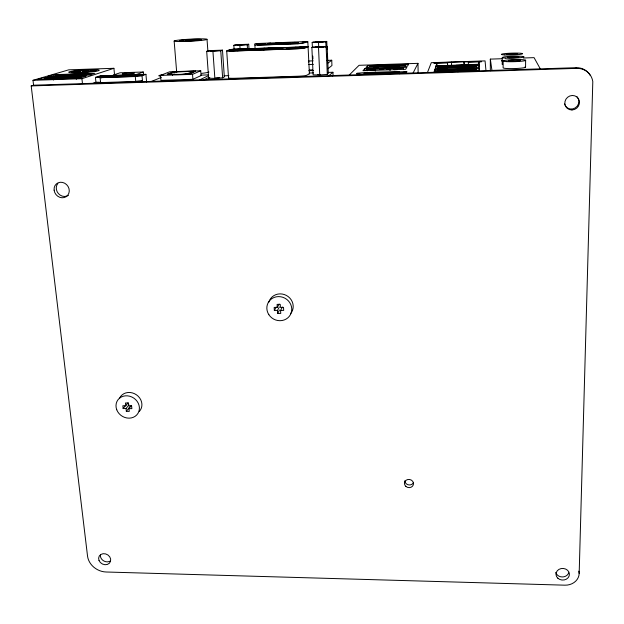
<?xml version="1.0" encoding="UTF-8"?>
<svg xmlns="http://www.w3.org/2000/svg" width="624" height="624" viewBox="0 0 624 624"><rect width="100%" height="100%" fill="white"/><g stroke="black" fill="none" stroke-linecap="round" stroke-linejoin="round"><path stroke-width="0.94" d="M490.324 70.777L490.331 59.116L501.992 58.726M255.076 48.851L254.849 43.805L255.575 43.594L303.911 41.652M502.226 64.163L502.258 57.556M503.147 61.012L503.116 67.829A11.232 1.084 -1.7 0 0 516.173 68.492A11.232 1.084 -1.7 0 0 525.057 66.838M525.564 67.103L525.634 60.263M579.173 573.487L592.8 81.549A16.926 16.037 -41.2 0 0 576.779 68.367L576.194 67.696L33.579 85.199L31.2 85.925L87.532 556.07A17.542 14.937 28.4 0 0 106.174 572.005L564.884 585.179A13.985 12.121 2.2 0 0 579.173 573.487L578.783 571.163M469.7 70.512L465.621 70.645M469.739 69.545L465.691 69.677M469.825 67.618L465.839 67.751M469.864 66.729L465.91 66.854L465.917 68.788M464.108 65.341L464.108 61.706L434.132 62.938L433.961 63.406L447.486 62.954L447.603 62.486L447.634 65.887M461.643 69.81L457.938 69.927L457.954 71.854M461.955 66.986L458.344 67.103M454.241 70.044L450.544 70.169M454.724 67.22L451.113 67.345M445.942 71.284L442.221 71.401M446.176 70.309L442.486 70.426M446.636 68.375L443.009 68.5M443.251 67.603L446.854 67.486L446.87 69.404M437.12 70.606L437.307 70.005L476.494 68.734L476.502 69.326L437.12 70.606L437.143 72.524M438.196 67.174L438.009 67.774L476.455 66.511L476.447 65.918L438.196 67.174L438.227 69.085M436.511 65.871L478.39 64.28L478.397 64.763L478.39 64.28M435.848 66.23L479.053 64.81M434.733 69.826L434.109 71.666L479.24 70.208L479.177 68.383L434.733 69.826L434.756 71.737M435.669 67.041L435.092 68.757L479.131 67.314L479.068 65.614L435.669 67.041L435.7 68.944M435.848 66.511L435.958 65.894M436.098 65.77L436.925 63.305L436.964 66.214M427.51 72.384L431.278 62.689L485.066 60.895L485.963 70.496M413.119 72.953L417.971 63.344L359.065 65.309L349.253 75.02M279.302 307.063L277.462 310.417L277.641 313.42L280.745 313.412L280.574 310.401L282.383 307.047M277.641 313.42L279.482 310.042M277.462 310.417L274.357 310.424L274.178 307.414L277.29 307.406L279.131 304.075M274.357 310.424L276.229 307.078M403.455 67.704L403.159 68.18L366.662 69.381L367.099 68.905L403.455 67.704L403.494 69.646M405.304 64.678L404.921 65.302L369.299 66.487L369.876 65.855L405.304 64.678L405.343 66.612M399.298 71.846L399.539 71.456L365.017 72.579L357.107 73.219L356.53 73.811L359.837 73.702L359.276 74.303L403.073 72.891L403.424 72.29L406.606 72.189L406.934 71.596L399.298 71.846L399.344 73.757M397.535 69.568L393.962 69.685M398.33 68.344L394.563 68.796L394.797 68.461M399.586 66.417L396.107 66.534M400.21 65.458L396.755 65.575M392.059 65.731L388.924 65.84M386.771 68.718L386.521 69.053L389.977 68.617L390.031 70.559M131.219 405.616L128.965 408.611L129.254 411.395L126.344 411.372L129.753 406.864M254.842 44.983A6.958 0.491 -2.8 0 0 260.419 45.092L296.525 43.781A5.819 0.413 -2.7 0 0 303.038 43.165L307.827 41.792L303.069 41.792M126.344 411.372L126.056 408.58L128.903 404.843M126.056 408.58L123.146 408.556L122.85 405.764L125.759 405.787L128.045 402.815M123.146 408.556L125.44 405.569M383.885 68.819L379.454 69.287L379.72 68.952M386.108 65.933L382.044 66.066M374.197 70.333L374.455 70.036L370.648 70.45M376.865 67.166L373.402 67.283M371.725 69.217L371.428 69.553L375.242 69.1L375.297 71.042M374.244 66.323L377.676 66.206L377.731 68.149M364.861 68.656L362.95 70.699L405.662 69.303L406.856 67.275L364.861 68.656L364.923 70.582M367.723 65.59L365.914 67.532L407.503 66.152L408.626 64.225L367.723 65.59L367.786 67.509M332.615 75.949L333.068 75.551L332.927 72.259L328.068 72.415M328.942 75.676L332.927 72.259M327.288 74.389L328.294 73.538L327.163 46.402L312.998 46.909L311.875 47.572L313.123 74.841L319.73 74.989L327.288 74.389L326.141 47.065L327.163 46.402M327.974 68.71L331.945 65.52L331.734 60.232L326.867 60.395M327.608 63.383L331.734 60.232M312.39 47.346L312.172 42.487L325.798 41.995L326.758 41.402L327.085 49.132M312.172 42.487L313.225 41.894L326.758 41.402M222.635 77.782L224.336 76.924L222.487 50.154L208.502 50.653L206.692 51.332L208.65 78.234L214.867 78.382L222.635 77.782L220.763 50.833L222.487 50.154M208.65 78.234L209.843 77.657M204.103 79.7L208.962 77.384M199.649 79.841L208.697 75.598M192.917 79.31L201.092 75.582L200.733 70.762L169.642 71.799L160.54 75.403L160.969 80.348L192.917 79.31L192.527 74.35L200.733 70.762M189.696 74.069L193.807 72.29L193.729 71.323L174.268 71.971L169.003 74.092C177.232 74.428 186.178 75.192 193.729 71.323M234.101 49.179L233.844 45.341L247.237 44.85L248.695 44.249L248.992 49.031M151.453 81.401L161.273 77.431M174.837 71.955L176.514 71.284M173.129 71.861L167.271 74.209C176.701 74.623 186.974 75.481 195.64 71.113L173.129 71.861L173.207 72.829M233.844 45.341L235.388 44.733L248.695 44.249M139.76 81.775L142.467 80.714L142.022 75.793L145.93 74.326L146.617 81.986M143.489 74.279L143.286 72.01L136.945 74.326L133.575 74.74M115.097 75.348L116.064 75.013L113.295 75.106L120.042 72.79L143.286 72.01M93.031 83.281L95.948 82.274A5.928 0.554 -3.6 0 1 100.589 82.602L135.751 81.471A5.343 0.507 -3.4 0 1 142.467 80.714M101.08 75.964L97.586 77.15A7.605 0.679 -3.6 0 1 101.79 77.431L134.417 76.385A7.028 0.64 -3.4 0 1 140.673 75.699L143.902 74.545L101.08 75.964L101.275 77.891M95.948 82.274L95.441 77.376L100.019 75.847L145.93 74.326M33.579 85.199L32.994 80.309L81.939 78.702L113.911 68.297L114.566 75.028M81.276 76.682L79.498 77.251L44.975 78.39L46.909 77.821L81.276 76.682L81.479 78.593M90.55 73.718L88.951 74.225L55.208 75.356L56.94 74.841L90.55 73.718L90.745 75.652M72.805 78.413L73.671 78.14L69.716 78.515M82.493 75.34L83.249 75.098L79.474 75.442M73.063 77.462L72.205 77.735L76.128 77.36L76.331 79.279M82.657 74.435L81.838 74.693L85.652 74.334L85.855 76.245M68.164 77.626L64.233 77.992L65.107 77.727M77.867 74.599L74.053 74.958L74.88 74.701M61.129 77.86L56.885 78.242L57.775 77.969M70.996 74.825L66.869 75.192L67.72 74.935M49.702 79.178L50.606 78.897L46.02 79.295M59.912 76.089L60.715 75.847L56.316 76.214M63.242 75.083L58.812 75.465L59.67 75.208M49.546 78.242L48.641 78.507L53.196 78.117L53.414 80.028M44.031 77.555L37.128 79.591L79.615 78.187L85.878 76.167L44.031 77.555L44.257 79.49M53.882 74.662L47.627 76.502L89.138 75.122L94.817 73.289L53.882 74.662L54.101 76.58M32.994 80.309L68.749 69.833L113.911 68.297M219.391 77.672L215.67 77.984M258.601 43.415C254.155 43.337 258.086 46.27 260.746 44.967L296.665 43.664C298.03 44.249 311.197 41.161 304.06 41.753M311.875 47.572L326.141 47.065M206.692 51.332L220.763 50.833M308.365 61.027L313.232 60.856M308.584 64.529L313.404 64.366M523.38 58.001L534.074 57.642L540.29 68.851M464.084 61.94L481.307 61.363L481.33 61.831L468.328 62.26L468.359 61.792L468.374 65.2M309.621 69.95L312.546 69.857M450.193 65.481L436.511 66.152L436.582 65.66M456.027 65.294L469.638 64.841M475.472 64.646L478.39 64.553M160.54 75.403L192.527 74.35M308.755 70.699L313.607 70.535M95.441 77.376A5.936 0.53 -3.6 0 1 100.09 77.688L135.299 76.526A5.351 0.484 -3.4 0 1 142.022 75.793M200.678 75.145L208.416 74.888M224.039 75.816L228.899 75.652M309.598 73.016L313.482 72.891M31.2 85.925L576.779 68.367M320.221 74.599L317.608 74.568M280.574 310.401L283.686 310.393L283.514 307.375L280.402 307.39L280.223 304.372L277.111 304.387L277.29 307.406M128.965 408.611L131.875 408.634L131.594 405.834L128.677 405.811L128.388 403.01L125.471 402.995L125.759 405.787M490.331 59.116L491.954 70.411M81.939 78.702L82.462 83.624M100.09 77.688L100.589 82.602M135.299 76.526L135.751 81.471M172.45 74.435L172.528 75.418M174.151 41.059L176.709 72.54M174.268 71.971L174.346 72.938M207.02 39.273L207.925 51.644M212.932 51.386L214.867 78.382M226.707 50.864L228.54 77.906M239.85 45.373L240.1 49.226M247.237 44.85L247.478 48.703M312.788 56.082L312.92 58.991M307.827 41.792L309.403 73.78M318.521 42.51L318.724 47.159M318.529 47.619L319.73 74.989M325.798 41.995L326.001 46.855M327.28 53.968L327.608 61.698M479.021 64.35L478.936 61.909L478.936 64.763M367.099 68.905L367.162 70.832M399.539 71.456L399.586 73.406M417.971 63.344L418.15 72.992M435.107 69.724L435.131 71.659M437.307 70.005L437.33 71.916M447.486 62.954L447.517 65.871M451.55 62.127L451.581 65.52M464.108 61.706L464.131 65.107M479.177 68.383L479.177 71.261M479.037 64.467L479.053 65.083M479.068 65.614L479.076 67.532M476.447 65.918L476.455 67.837M476.494 68.734L476.502 71.253M268.905 302.094A12.535 11.794 28.5 0 1 286.416 295.456A12.535 11.794 28.5 0 1 290.55 313.732M413.26 482.968A4.524 4.072 10.9 0 1 408.229 484.786A4.524 4.072 10.9 0 1 404.797 480.784M576.194 67.696A16.832 15.943 -41.4 0 1 590.32 75.496M68.336 195.382A8.018 7.254 50.9 0 1 58.399 193.58A8.018 7.254 50.9 0 1 57.876 183.417M576.865 96.619A7.433 7.059 -38.8 0 1 575.102 107.991A7.433 7.059 -38.8 0 1 564.517 103.927M568.69 572.84A6.685 5.795 2.3 0 1 562.138 576.95A6.685 5.795 2.3 0 1 555.781 572.489M109.941 561.194A6.217 5.296 28.3 0 1 103.264 560.617A6.217 5.296 28.3 0 1 100.456 554.767M119.699 397.964A12.004 10.694 33.3 0 1 136.438 394.805A12.004 10.694 33.3 0 1 139.253 411.505M501.844 61.058A10.553 0.959 -1.8 0 1 501.719 60.567M502.663 64.412A10.881 1.022 -1.7 0 1 502.538 63.89M228.665 77.789A6.24 0.608 -3 0 0 230.607 78.265A10.655 1.03 -3 0 0 235.591 78.25L296.54 76.276A13.681 1.334 -2.7 0 0 301.821 76.011A6.38 0.624 -2.7 0 0 306.579 75.293L309.293 73.913A4.859 0.468 -2.7 0 0 309.153 73.663M308.568 61.854A4.735 0.413 -2.7 0 1 308.732 62.018M160.025 76.112A9.391 0.858 -3.3 0 1 163.472 74.74M208.985 72.025A16.325 1.482 -3.2 0 1 201.708 73.359M315.619 47.128L323.474 46.847L315.619 47.128M315.783 42.081L323.193 41.808L315.783 42.081M308.147 46.792L305.284 47.993A6.427 0.484 -2.7 0 1 300.487 48.594A13.783 1.03 -2.7 0 1 295.168 48.867L233.797 51.051A10.725 0.796 -2.9 0 1 228.782 51.121A6.287 0.468 -2.9 0 1 226.832 50.778L229.507 49.725A5.694 0.421 -2.9 0 1 236.129 49.085L308.147 46.792M298.436 42.713L295.347 42.884L298.436 42.713M306.751 46.862L303.631 48.118L300.128 48.508A12.363 0.92 -2.7 0 1 295.37 48.75L234.094 50.934A9.329 0.694 -2.9 0 1 229.733 50.996C225.069 50.801 234.733 48.61 235.895 49.195L306.751 46.862M295.222 42.401L292.149 42.565L295.222 42.401M293.21 43.423L290.105 43.594L293.21 43.423M290.191 43.009L287.11 43.181L290.191 43.009M287.032 42.697L283.959 42.869L287.032 42.697M284.926 43.727L281.837 43.867L284.926 43.727M281.97 43.313L278.889 43.485L281.97 43.313M278.912 42.994L275.847 43.165L278.912 42.994M276.721 44.023L273.616 44.195L276.721 44.023M273.874 43.61L270.793 43.774L273.874 43.61M270.754 43.29L267.688 43.462L270.754 43.29M268.476 44.327L265.372 44.491L268.476 44.327M265.574 43.906L262.493 44.078L265.574 43.906M399.103 72.158L398.783 72.673L363.917 73.804L364.377 73.289L399.103 72.158M262.93 43.579L259.865 43.742L262.93 43.579M260.567 44.608L257.462 44.78L260.567 44.608M244.982 44.585L237.596 44.99L244.982 44.585M218.525 50.528L210.694 50.957L218.525 50.528M195.265 39.913L185.96 40.42L195.265 39.913M302.437 47.572L295.082 47.939L294.037 48.5L293.054 48.532L294.099 47.97L286.946 48.227L294.302 47.861L295.238 47.362L296.205 47.323L295.277 47.83L302.437 47.572M300.004 47.908L296.197 48.321L300.004 47.908M301.244 47.221L297.469 47.627L301.244 47.221M291.525 48.212L287.703 48.625L291.525 48.212M292.828 47.518L289.037 47.931L292.828 47.518M281.494 48.695L275.8 49.28L281.494 48.695M282.555 48.157L276.892 48.734L282.555 48.157M283.553 47.658L277.922 48.227L283.553 47.658M93.928 70.325L90.917 70.535L93.928 70.325M93.21 70.933L90.152 71.105L93.21 70.933M274.997 48.929L269.599 49.499L274.997 48.929M276.089 48.391L270.73 48.961L276.089 48.391M277.118 47.884L271.791 48.446L277.118 47.884M86.728 71.744L83.671 71.947L86.728 71.744M80.301 71.955L77.243 72.166L80.301 71.955M268.499 49.163L263.086 49.733L268.499 49.163M269.63 48.625L264.248 49.187L269.63 48.625M270.691 48.118L265.34 48.68L270.691 48.118M81.51 70.746L78.468 70.918L81.51 70.746M77.813 71.456L74.771 71.659L77.813 71.456M262.345 49.382L256.589 49.967L262.345 49.382M263.5 48.844L257.782 49.421L263.5 48.844M264.592 48.337L258.905 48.906L264.592 48.337M256.191 49.6L250.419 50.185L256.191 49.6M257.384 49.062L251.651 49.639L257.384 49.062M258.508 48.555L252.806 49.124L258.508 48.555M249.733 49.834L243.937 50.411L249.733 49.834M250.957 49.288L245.201 49.865L250.957 49.288M252.112 48.781L246.394 49.358L252.112 48.781M243.274 50.06L237.471 50.645L243.274 50.06M244.538 49.522L238.766 50.099L244.538 49.522M245.723 49.015L239.99 49.585L245.723 49.015M236.831 50.294L231.005 50.879L236.831 50.294M238.134 49.748L232.339 50.326L238.134 49.748M239.351 49.241L233.594 49.819L239.351 49.241M137.374 75.309L102.905 76.752L137.374 75.309M90.441 71.409L86.416 72.111A12.597 1.045 -3.6 0 1 74.412 72.517L73.289 72.446L74.989 71.932L71.37 71.939A12.597 1.045 -3.6 0 1 84.747 70.145L84.388 70.325L93.311 69.958A12.597 1.045 -3.6 0 1 94.442 71.159L90.441 71.409M88.413 70.426L82.501 71.214L88.413 70.426M268.85 314.683A12.636 11.872 28.4 0 0 290.41 314.675A12.636 11.872 28.4 0 0 278.647 296.603A12.636 11.872 28.4 0 0 268.85 314.683M405.834 486.369A4.547 4.095 11 0 0 413.377 484.661A4.547 4.095 11 0 0 407.722 479.528A4.547 4.095 11 0 0 405.834 486.369M54.109 190.141A8.065 7.285 50.8 0 0 66.206 196.669A8.065 7.285 50.8 0 0 64.685 183.222A8.065 7.285 50.8 0 0 54.109 190.141M571.974 109.964A7.48 7.098 -38.7 0 0 578.581 98.92A7.48 7.098 -38.7 0 0 565.89 99.263A7.48 7.098 -38.7 0 0 571.974 109.964M557.856 578.23A6.724 5.819 2.4 0 0 569.158 575.952A6.724 5.819 2.4 0 0 561.109 568.581A6.724 5.819 2.4 0 0 557.856 578.23M99.013 560.469A6.248 5.312 28.3 0 0 109.364 563.238A6.248 5.312 28.3 0 0 105.62 553.901A6.248 5.312 28.3 0 0 99.013 560.469M116.735 409.742A12.09 10.756 33.3 0 0 136.734 414.968A12.09 10.756 33.3 0 0 129.644 396.209A12.09 10.756 33.3 0 0 116.735 409.742M75.551 72.836A15.366 1.279 -3.6 0 0 99.216 70.364A15.366 1.279 -3.6 0 0 76.939 70.543A15.366 1.279 -3.6 0 0 75.551 72.836M510.214 61.175A6.123 0.562 -1.8 0 0 520.346 60.583A6.123 0.562 -1.8 0 0 512.577 60.161A6.123 0.562 -1.8 0 0 510.214 61.175M506.774 61.636A11.255 1.03 -1.8 0 0 525.369 60.544A11.255 1.03 -1.8 0 0 511.033 59.771A11.255 1.03 -1.8 0 0 506.774 61.636M509.098 57.697A5.928 0.523 -1.8 0 0 518.911 57.127A5.928 0.523 -1.8 0 0 511.399 56.745A5.928 0.523 -1.8 0 0 509.098 57.697M508.084 54.53A5.749 0.491 -1.8 0 0 517.6 53.984A5.749 0.491 -1.8 0 0 510.323 53.625A5.749 0.491 -1.8 0 0 508.084 54.53M505.76 58.133A10.897 0.967 -1.8 0 0 523.77 57.08A10.897 0.967 -1.8 0 0 509.909 56.378A10.897 0.967 -1.8 0 0 505.76 58.133M504.832 54.943A10.577 0.905 -1.8 0 0 522.319 53.929A10.577 0.905 -1.8 0 0 508.888 53.282A10.577 0.905 -1.8 0 0 504.832 54.943M125.198 74.147A6.045 0.53 -3.4 0 0 134.378 73.156A6.045 0.53 -3.4 0 0 125.447 73.211A6.045 0.53 -3.4 0 0 125.198 74.147M179.4 41.535A16.466 1.045 -3 0 0 206.622 39.569A16.466 1.045 -3 0 0 185.749 39.437A16.466 1.045 -3 0 0 179.4 41.535M183.175 41.067A10.873 0.686 -3 0 0 201.178 39.772A10.873 0.686 -3 0 0 187.457 39.679A10.873 0.686 -3 0 0 183.175 41.067"/></g></svg>
